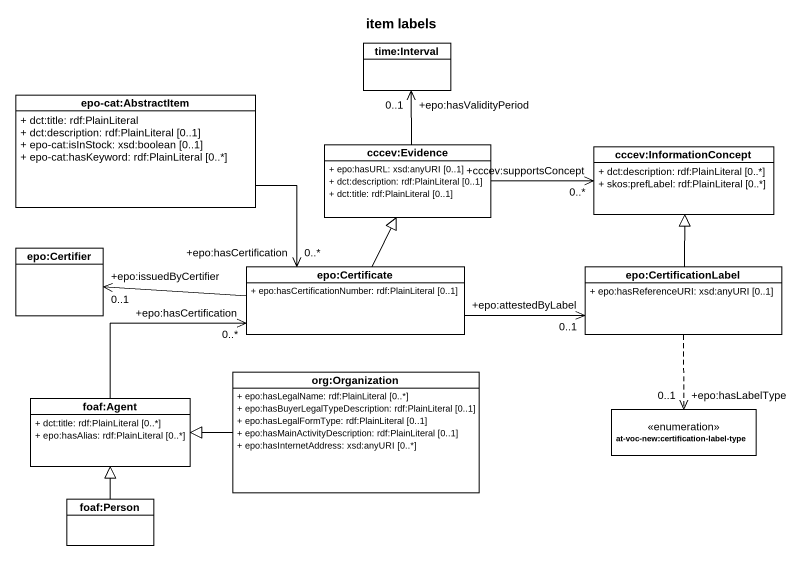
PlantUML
@startuml
title item labels
hide circle
hide empty members
skinparam classAttributeIconSize 0
class "time:Interval" as time_Interval
class "epo-cat:AbstractItem" as epo_cat_AbstractItem {
  + dct:title: rdf:PlainLiteral
  + dct:description: rdf:PlainLiteral [0..1]
  + epo-cat:isInStock: xsd:boolean [0..1]
  + epo-cat:hasKeyword: rdf:PlainLiteral [0..*]
}
class "cccev:Evidence" as cccev_Evidence {
  + epo:hasURL: xsd:anyURI [0..1]
  + dct:description: rdf:PlainLiteral [0..1]
  + dct:title: rdf:PlainLiteral [0..1]
}
class "cccev:InformationConcept" as cccev_InformationConcept {
  + dct:description: rdf:PlainLiteral [0..*]
  + skos:prefLabel: rdf:PlainLiteral [0..*]
}
class "epo:Certifier" as epo_Certifier
class "epo:Certificate" as epo_Certificate {
  + epo:hasCertificationNumber: rdf:PlainLiteral [0..1]
}
class "epo:CertificationLabel" as epo_CertificationLabel {
  + epo:hasReferenceURI: xsd:anyURI [0..1]
}
class "org:Organization" as org_Organization {
  + epo:hasLegalName: rdf:PlainLiteral [0..*]
  + epo:hasBuyerLegalTypeDescription: rdf:PlainLiteral [0..1]
  + epo:hasLegalFormType: rdf:PlainLiteral [0..1]
  + epo:hasMainActivityDescription: rdf:PlainLiteral [0..1]
  + epo:hasInternetAddress: xsd:anyURI [0..*]
}
class "foaf:Agent" as foaf_Agent {
  + dct:title: rdf:PlainLiteral [0..*]
  + epo:hasAlias: rdf:PlainLiteral [0..*]
}
enum "at-voc-new:certification-label-type" as at_voc_new_certification
class "foaf:Person" as foaf_Person
epo_cat_AbstractItem --> "+epo:hasCertification\n0..*" epo_Certificate
cccev_Evidence -up-> "+epo:hasValidityPeriod\n0..1" time_Interval
cccev_Evidence -right-> "+cccev:supportsConcept\n0..*" cccev_InformationConcept
epo_Certificate -up-|> cccev_Evidence
epo_Certificate -left-> "+epo:issuedByCertifier\n0..1" epo_Certifier
epo_Certificate -right-> "+epo:attestedByLabel\n0..1" epo_CertificationLabel
epo_CertificationLabel -up-|> cccev_InformationConcept
epo_CertificationLabel ..> "+epo:hasLabelType\n0..1" at_voc_new_certification
org_Organization -left-|> foaf_Agent
foaf_Agent -right-> "+epo:hasCertification\n0..*" epo_Certificate
foaf_Person -up-|> foaf_Agent
@enduml
